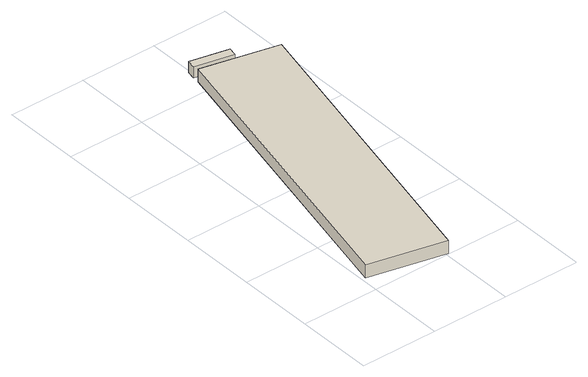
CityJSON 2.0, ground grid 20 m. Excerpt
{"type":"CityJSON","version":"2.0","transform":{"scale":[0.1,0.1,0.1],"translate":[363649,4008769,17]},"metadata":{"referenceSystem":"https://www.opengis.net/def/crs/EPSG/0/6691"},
"CityObjects":{
"building1":{"type":"Building","attributes":{"枝番":1,"利根川水系渡良瀬川洪水浸水想定区域（計画規模）.規模":"L1","利根川水系渡良瀬川洪水浸水想定区域（計画規模）.浸水ランク":"1","利根川水系渡良瀬川洪水浸水想定区域（計画規模）.浸水深":0.15,"利根川水系渡良瀬川洪水浸水想定区域（想定最大規模）.規模":"L2","利根川水系渡良瀬川洪水浸水想定区域（想定最大規模）.浸水ランク":"2","利根川水系渡良瀬川洪水浸水想定区域（想定最大規模）.浸水深":1.64,"利根川水系渡良瀬川洪水浸水想定区域（想定最大規模）.継続時間":30.2,"利根川水系利根川洪水浸水想定区域（計画規模）.規模":"L1","利根川水系利根川洪水浸水想定区域（計画規模）.浸水ランク":"3","利根川水系利根川洪水浸水想定区域（計画規模）.浸水深":4.03,"利根川水系利根川洪水浸水想定区域（想定最大規模）.規模":"L2","利根川水系利根川洪水浸水想定区域（想定最大規模）.浸水ランク":"4","利根川水系利根川洪水浸水想定区域（想定最大規模）.浸水深":5.52,"usage":"451","measuredHeight":6,"BuildingDetails.prefecture":"10","BuildingDetails.city":"10207","BuildingDetails.surveyYear":2016},"geometry":[{"type":"Solid","lod":"1","boundaries":[[[[0,1,2,3]],[[2,4,5,3]],[[1,6,4,2]],[[0,7,6,1]],[[3,5,7,0]],[[4,6,7,5]]]]}]},
"building2":{"type":"Building","attributes":{"枝番":1,"利根川水系渡良瀬川洪水浸水想定区域（計画規模）.規模":"L1","利根川水系渡良瀬川洪水浸水想定区域（計画規模）.浸水ランク":"1","利根川水系渡良瀬川洪水浸水想定区域（計画規模）.浸水深":0.16,"利根川水系渡良瀬川洪水浸水想定区域（想定最大規模）.規模":"L2","利根川水系渡良瀬川洪水浸水想定区域（想定最大規模）.浸水ランク":"2","利根川水系渡良瀬川洪水浸水想定区域（想定最大規模）.浸水深":1.64,"利根川水系渡良瀬川洪水浸水想定区域（想定最大規模）.継続時間":28.3,"利根川水系利根川洪水浸水想定区域（計画規模）.規模":"L1","利根川水系利根川洪水浸水想定区域（計画規模）.浸水ランク":"3","利根川水系利根川洪水浸水想定区域（計画規模）.浸水深":4.03,"利根川水系利根川洪水浸水想定区域（想定最大規模）.規模":"L2","利根川水系利根川洪水浸水想定区域（想定最大規模）.浸水ランク":"4","利根川水系利根川洪水浸水想定区域（想定最大規模）.浸水深":5.52,"BuildingDetails.prefecture":"10","BuildingDetails.city":"10207"},"geometry":[{"type":"Solid","lod":"1","boundaries":[[[[8,9,10,11]],[[10,12,13,11]],[[9,14,12,10]],[[8,15,14,9]],[[11,13,15,8]],[[12,14,15,13]]]]}]}
},
"vertices":[
[9,47,10],[190,837,10],[387,792,10],[206,2,10],[387,792,45],[206,2,45],[190,837,45],[9,47,45],
[191,855,10],[196,877,10],[295,855,10],[290,833,10],[295,855,40],[290,833,40],[196,877,40],[191,855,40]
]}
